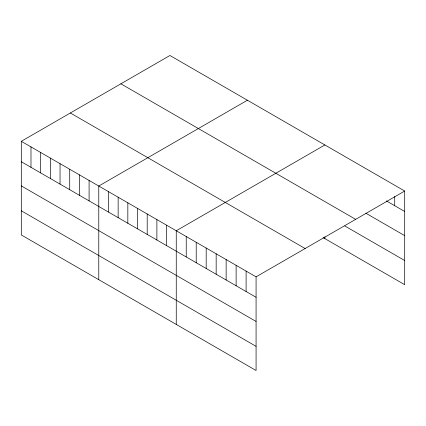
<?xml version="1.0" encoding="UTF-8"?>
<svg xmlns="http://www.w3.org/2000/svg" width="426" height="426" viewBox="0 0 426 426"><rect width="100%" height="100%" fill="white"/><g stroke="black" fill="none" stroke-linecap="round" stroke-linejoin="round"><path stroke-width="0.64" d="M21.3 141.304L256.074 276.852L256.074 370.503L21.3 234.96L21.3 141.304L169.926 55.497L404.7 191.04L404.7 284.696L323.169 237.623M247.399 100.227L98.779 186.034L98.779 279.69M324.878 144.957L176.252 230.764L176.252 324.42M256.074 276.852L404.7 191.04M386.409 200.918L404.7 211.477M365.897 213.24L404.7 235.642M120.877 83.81L355.657 219.358M344.831 225.972L404.7 260.536M70.343 112.986L305.123 248.534M21.3 161.736L256.074 297.284M21.3 185.901L256.074 321.449M21.3 210.795L256.074 346.343M394.721 196.487L394.721 205.715M324.878 236.755L324.878 238.613M246.1 271.09L246.1 291.522M236.121 265.329L236.121 285.766M226.142 259.567L226.142 280.004M216.163 253.805L216.163 274.243M206.184 248.044L206.184 268.481M196.21 242.287L196.21 262.72M186.231 236.526L186.231 256.958M166.566 225.173L166.566 245.61M156.885 219.582L156.885 240.019M147.199 213.99L147.199 234.428M137.513 208.399L137.513 228.837M127.832 202.808L127.832 223.245M118.146 197.217L118.146 217.654M108.46 191.625L108.46 212.063M89.093 180.443L89.093 200.88M79.406 174.852L79.406 195.289M69.72 169.26L69.72 189.698M60.039 163.669L60.039 184.107M50.353 158.078L50.353 178.515M40.667 152.487L40.667 172.924M30.986 146.895L30.986 167.333"/></g></svg>
